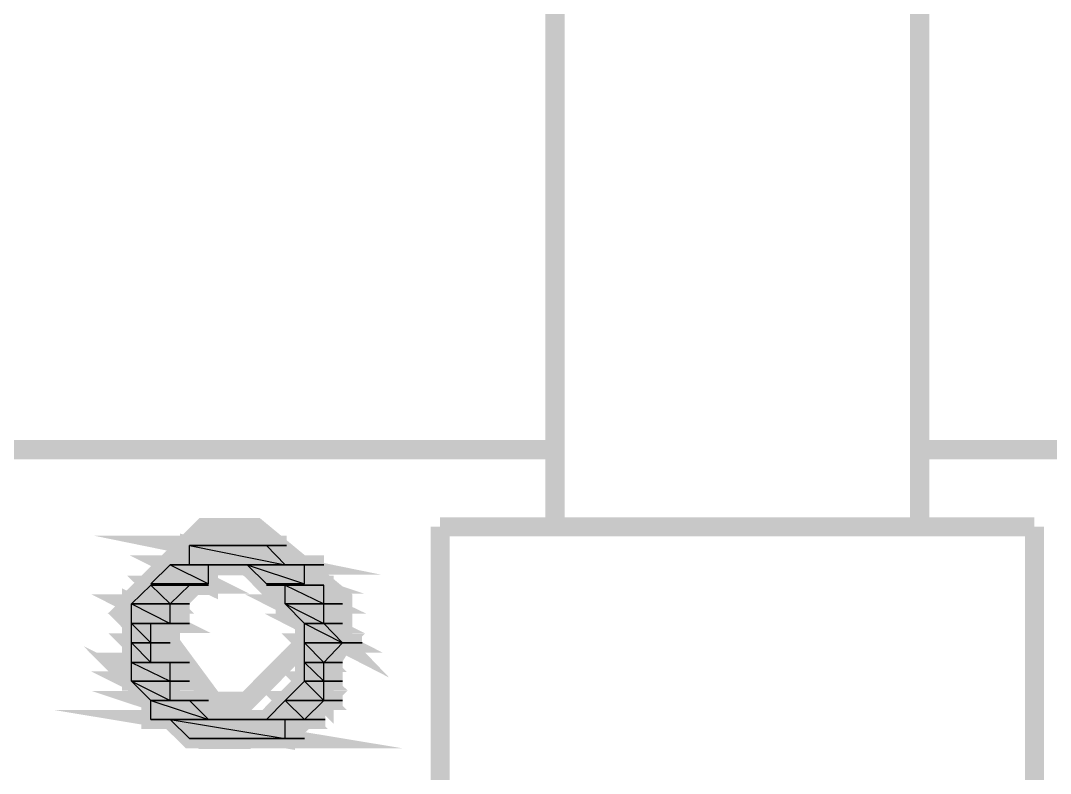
# Model space of a CAD drawing. Header units: metres. Extents: x -593 to 248, y 430 to 1024.
# Drawn here: x -10.368 to -8.096, y 672.102 to 673.762 of the extents above; entities that cross this region are included whole.
import ezdxf

# ---------------------------------------------------------------- set-up
doc = ezdxf.new("R2010")
doc.units = ezdxf.units.M
doc.header["$MEASUREMENT"] = 0
doc.layers.add('C00-00-00-BLACK', color=7, linetype='Continuous')

msp = doc.modelspace()

# ---------------------------------------------------------------- linework, layer by layer
at = {"layer": 'C00-00-00-BLACK', "const_width": 0.0423}
for points in [[(-9.189, 672.6454), (-9.189, 674.5954)], [(-8.3843, 674.5954), (-8.3843, 672.6454)], [(-9.189, 672.8154), (-10.5877, 672.8154)], [(-7.154, 672.8154), (-8.3843, 672.8154)], [(-9.4426, 672.6454), (-8.131, 672.6454)], [(-9.4426, 671.9234), (-9.4426, 672.6454)], [(-8.131, 672.6454), (-8.131, 671.9234)]]:
    msp.add_lwpolyline(points, dxfattribs=at)
for points in [[(-9.6578, 672.4324), (-9.6578, 672.4864), (-9.8479, 672.6434), (-9.9111, 672.6434), (-9.9651, 672.6434), (-10.1235, 672.4864), (-10.1235, 672.4324), (-10.1235, 672.3694), (-9.9651, 672.1764), (-9.9111, 672.1764), (-9.8684, 672.1764), (-9.7375, 672.2574), (-9.6578, 672.3894), (-9.6578, 672.4324)], [(-9.6578, 672.4324), (-9.6578, 672.4864), (-9.8479, 672.6434), (-9.9111, 672.6434), (-9.9651, 672.6434), (-10.1235, 672.4864), (-10.1235, 672.4324), (-10.1235, 672.3694), (-9.9651, 672.1764), (-9.9111, 672.1764), (-9.8684, 672.1764), (-9.7375, 672.2574), (-9.6578, 672.3894), (-9.6578, 672.4324)], [(-9.8257, 672.6044), (-9.9954, 672.6044), (-9.7844, 672.5614), (-9.8257, 672.6044)], [(-9.9954, 672.6044), (-9.7844, 672.5614), (-9.9954, 672.5614), (-9.9954, 672.6044)], [(-9.9538, 672.6044), (-9.8257, 672.6044), (-9.9954, 672.6044), (-9.9538, 672.6044)], [(-9.9954, 672.6044), (-9.8257, 672.6044), (-9.7816, 672.6044), (-9.9954, 672.6044)], [(-9.8257, 672.6044), (-9.7816, 672.6044), (-9.9954, 672.6044), (-9.8257, 672.6044)], [(-9.9111, 672.6044), (-9.8684, 672.6044), (-9.9538, 672.6044), (-9.9111, 672.6044)], [(-9.8684, 672.6044), (-9.9538, 672.6044), (-9.8257, 672.6044), (-9.8684, 672.6044)], [(-9.9111, 672.6044), (-9.8684, 672.6044), (-9.8257, 672.6044), (-9.9111, 672.6044)], [(-9.8684, 672.6044), (-9.9111, 672.6044), (-9.8684, 672.6044)], [(-9.8684, 672.5614), (-9.7417, 672.5194), (-9.8257, 672.5194), (-9.8684, 672.5614)], [(-10.0381, 672.5614), (-9.9538, 672.5194), (-10.0808, 672.5194), (-10.0381, 672.5614)], [(-9.9538, 672.5614), (-10.0381, 672.5614), (-9.9538, 672.5194), (-9.9538, 672.5614)], [(-9.9954, 672.5614), (-9.7844, 672.5614), (-10.0381, 672.5614), (-9.9954, 672.5614)], [(-9.7417, 672.5614), (-9.6991, 672.5614), (-10.0381, 672.5614), (-9.7417, 672.5614)], [(-9.7417, 672.5614), (-10.0381, 672.5614), (-9.7844, 672.5614), (-9.7417, 672.5614)], [(-10.0381, 672.5614), (-9.7417, 672.5614), (-9.6991, 672.5614), (-10.0381, 672.5614)], [(-9.7417, 672.5614), (-9.6991, 672.5614), (-10.0381, 672.5614), (-9.7417, 672.5614)], [(-9.9538, 672.5614), (-9.9111, 672.5614), (-10.0381, 672.5614), (-9.9538, 672.5614)], [(-9.9538, 672.5614), (-10.0381, 672.5614), (-9.9111, 672.5614), (-9.9538, 672.5614)], [(-10.0381, 672.5614), (-9.9538, 672.5614), (-9.9111, 672.5614), (-10.0381, 672.5614)], [(-9.9538, 672.5614), (-9.9111, 672.5614), (-10.0381, 672.5614), (-9.9538, 672.5614)], [(-9.7417, 672.4324), (-9.7417, 672.4634), (-9.8698, 672.5594), (-9.9111, 672.5594), (-9.9428, 672.5594), (-10.0381, 672.4634), (-10.0381, 672.4324), (-10.0381, 672.3894), (-9.9428, 672.2604), (-9.9111, 672.2604), (-9.8698, 672.2604), (-9.7417, 672.3894), (-9.7417, 672.4324)], [(-9.7417, 672.4324), (-9.7417, 672.4634), (-9.8698, 672.5594), (-9.9111, 672.5594), (-9.9428, 672.5594), (-10.0381, 672.4634), (-10.0381, 672.4324), (-10.0381, 672.3894), (-9.9428, 672.2604), (-9.9111, 672.2604), (-9.8698, 672.2604), (-9.7417, 672.3894), (-9.7417, 672.4324)], [(-9.7844, 672.5614), (-9.9954, 672.5614), (-9.7844, 672.5614)], [(-9.7417, 672.5614), (-9.8684, 672.5614), (-9.7417, 672.5194), (-9.7417, 672.5614)], [(-9.7417, 672.5614), (-9.9111, 672.5614), (-9.7417, 672.5614)], [(-9.9111, 672.5614), (-9.7417, 672.5614), (-9.8684, 672.5614), (-9.9111, 672.5614)], [(-10.0808, 672.5164), (-10.0381, 672.4754), (-10.1235, 672.4754), (-10.0808, 672.5164)], [(-9.9954, 672.5164), (-10.0808, 672.5164), (-10.0381, 672.4754), (-9.9954, 672.5164)], [(-9.9954, 672.5164), (-9.9538, 672.5164), (-10.0808, 672.5164), (-9.9954, 672.5164)], [(-9.9954, 672.5164), (-10.0808, 672.5164), (-9.9538, 672.5164), (-9.9954, 672.5164)], [(-10.0808, 672.5164), (-9.9954, 672.5164), (-9.9538, 672.5164), (-10.0808, 672.5164)], [(-9.9954, 672.5164), (-9.9538, 672.5164), (-10.0808, 672.5164), (-9.9954, 672.5164)], [(-10.0808, 672.5164), (-9.9954, 672.5164), (-9.9538, 672.5164), (-10.0808, 672.5164)], [(-9.9954, 672.5164), (-9.9538, 672.5164), (-10.0808, 672.5164), (-9.9954, 672.5164)], [(-9.7844, 672.4754), (-9.6991, 672.4324), (-9.7417, 672.4324), (-9.7844, 672.4754)], [(-9.6991, 672.5164), (-9.7844, 672.5164), (-9.6991, 672.4754), (-9.6991, 672.5164)], [(-9.8257, 672.5164), (-9.7417, 672.5164), (-9.6991, 672.5164), (-9.8257, 672.5164)], [(-9.7417, 672.5164), (-9.6991, 672.5164), (-9.8257, 672.5164), (-9.7417, 672.5164)], [(-9.8257, 672.5164), (-9.7417, 672.5164), (-9.6991, 672.5164), (-9.8257, 672.5164)], [(-9.7417, 672.5164), (-9.6991, 672.5164), (-9.8257, 672.5164), (-9.7417, 672.5164)], [(-9.7417, 672.5164), (-9.8257, 672.5164), (-9.6991, 672.5164), (-9.7417, 672.5164)], [(-9.8257, 672.5164), (-9.6991, 672.5164), (-9.7844, 672.5164), (-9.8257, 672.5164)], [(-9.7844, 672.5164), (-9.6991, 672.4754), (-9.7844, 672.4754), (-9.7844, 672.5164)], [(-10.1235, 672.4754), (-10.0381, 672.4324), (-10.1235, 672.4324), (-10.1235, 672.4754)], [(-10.0381, 672.4754), (-10.1235, 672.4754), (-10.0381, 672.4324), (-10.0381, 672.4754)], [(-10.1235, 672.4754), (-10.0381, 672.4754), (-9.9954, 672.4754), (-10.1235, 672.4754)], [(-10.0381, 672.4754), (-9.9954, 672.4754), (-10.1235, 672.4754), (-10.0381, 672.4754)], [(-9.6991, 672.4754), (-9.7844, 672.4754), (-9.6991, 672.4324), (-9.6991, 672.4754)], [(-9.7844, 672.4754), (-9.6991, 672.4754), (-9.6578, 672.4754), (-9.7844, 672.4754)], [(-9.6991, 672.4754), (-9.6578, 672.4754), (-9.7844, 672.4754), (-9.6991, 672.4754)], [(-10.1235, 672.4324), (-10.0808, 672.3894), (-10.1235, 672.3894), (-10.1235, 672.4324)], [(-9.6991, 672.4324), (-9.7417, 672.4324), (-9.6578, 672.3894), (-9.6991, 672.4324)], [(-9.7417, 672.4324), (-9.6578, 672.3894), (-9.7417, 672.3894), (-9.7417, 672.4324)], [(-10.0808, 672.4324), (-10.1235, 672.4324), (-10.0808, 672.3894), (-10.0808, 672.4324)], [(-10.1235, 672.4324), (-10.0381, 672.4324), (-9.9954, 672.4324), (-10.1235, 672.4324)], [(-10.0381, 672.4324), (-9.9954, 672.4324), (-10.1235, 672.4324), (-10.0381, 672.4324)], [(-10.0808, 672.4324), (-10.0381, 672.4324), (-10.1235, 672.4324), (-10.0808, 672.4324)], [(-10.0808, 672.4324), (-10.1235, 672.4324), (-10.0381, 672.4324), (-10.0808, 672.4324)], [(-10.1235, 672.3894), (-10.0808, 672.3464), (-10.1235, 672.3464), (-10.1235, 672.3894)], [(-9.7417, 672.4324), (-9.6991, 672.4324), (-9.6578, 672.4324), (-9.7417, 672.4324)], [(-9.6991, 672.4324), (-9.6578, 672.4324), (-9.7417, 672.4324), (-9.6991, 672.4324)], [(-9.7417, 672.4324), (-9.6991, 672.4324), (-9.6578, 672.4324), (-9.7417, 672.4324)], [(-9.6991, 672.4324), (-9.6578, 672.4324), (-9.7417, 672.4324), (-9.6991, 672.4324)], [(-9.7417, 672.3894), (-9.6991, 672.3464), (-9.7417, 672.3464), (-9.7417, 672.3894)], [(-10.0808, 672.3894), (-10.1235, 672.3894), (-10.0808, 672.3464), (-10.0808, 672.3894)], [(-10.1235, 672.3894), (-10.0808, 672.3894), (-10.0381, 672.3894), (-10.1235, 672.3894)], [(-10.0808, 672.3894), (-10.0381, 672.3894), (-10.1235, 672.3894), (-10.0808, 672.3894)], [(-9.6578, 672.3894), (-9.7417, 672.3894), (-9.6991, 672.3464), (-9.6578, 672.3894)], [(-9.7417, 672.3894), (-9.6578, 672.3894), (-9.6148, 672.3894), (-9.7417, 672.3894)], [(-9.6578, 672.3894), (-9.6148, 672.3894), (-9.7417, 672.3894), (-9.6578, 672.3894)], [(-9.7417, 672.3464), (-9.6991, 672.3054), (-9.7417, 672.3054), (-9.7417, 672.3464)], [(-10.1235, 672.3054), (-10.0381, 672.2624), (-10.0808, 672.2624), (-10.1235, 672.3054)], [(-10.1235, 672.3464), (-10.0381, 672.3054), (-10.1235, 672.3054), (-10.1235, 672.3464)], [(-10.0381, 672.3464), (-10.1235, 672.3464), (-10.0381, 672.3054), (-10.0381, 672.3464)], [(-10.0381, 672.3464), (-9.9954, 672.3464), (-10.1235, 672.3464), (-10.0381, 672.3464)], [(-10.0381, 672.3464), (-10.1235, 672.3464), (-10.0808, 672.3464), (-10.0381, 672.3464)], [(-9.6991, 672.3464), (-9.7417, 672.3464), (-9.6991, 672.3054), (-9.6991, 672.3464)], [(-9.7417, 672.3464), (-9.6991, 672.3464), (-9.6578, 672.3464), (-9.7417, 672.3464)], [(-9.6991, 672.3464), (-9.6578, 672.3464), (-9.7417, 672.3464), (-9.6991, 672.3464)], [(-9.7417, 672.3464), (-9.6991, 672.3464), (-9.6578, 672.3464), (-9.7417, 672.3464)], [(-9.6991, 672.3464), (-9.6578, 672.3464), (-9.7417, 672.3464), (-9.6991, 672.3464)], [(-9.7417, 672.3054), (-9.6991, 672.2624), (-9.7844, 672.2624), (-9.7417, 672.3054)], [(-10.0381, 672.3054), (-10.1235, 672.3054), (-10.0381, 672.2624), (-10.0381, 672.3054)], [(-10.1235, 672.3054), (-10.0381, 672.3054), (-9.9954, 672.3054), (-10.1235, 672.3054)], [(-10.0381, 672.3054), (-9.9954, 672.3054), (-10.1235, 672.3054), (-10.0381, 672.3054)], [(-10.1235, 672.3054), (-10.0381, 672.3054), (-9.9954, 672.3054), (-10.1235, 672.3054)], [(-10.0381, 672.3054), (-9.9954, 672.3054), (-10.1235, 672.3054), (-10.0381, 672.3054)], [(-9.6991, 672.3054), (-9.7417, 672.3054), (-9.6991, 672.2624), (-9.6991, 672.3054)], [(-9.7417, 672.3054), (-9.6991, 672.3054), (-9.6578, 672.3054), (-9.7417, 672.3054)], [(-9.6991, 672.3054), (-9.6578, 672.3054), (-9.7417, 672.3054), (-9.6991, 672.3054)], [(-9.9954, 672.2624), (-10.0808, 672.2624), (-9.9538, 672.2204), (-9.9954, 672.2624)], [(-10.0808, 672.2624), (-9.9538, 672.2204), (-10.0808, 672.2204), (-10.0808, 672.2624)], [(-9.9954, 672.2624), (-9.9538, 672.2624), (-10.0808, 672.2624), (-9.9954, 672.2624)], [(-9.9954, 672.2624), (-10.0808, 672.2624), (-10.0381, 672.2624), (-9.9954, 672.2624)], [(-10.0808, 672.2624), (-9.9954, 672.2624), (-9.9538, 672.2624), (-10.0808, 672.2624)], [(-9.9954, 672.2624), (-9.9538, 672.2624), (-10.0808, 672.2624), (-9.9954, 672.2624)], [(-9.7844, 672.2624), (-9.7417, 672.2204), (-9.8257, 672.2204), (-9.7844, 672.2624)], [(-9.6991, 672.2624), (-9.7844, 672.2624), (-9.7417, 672.2204), (-9.6991, 672.2624)], [(-9.7844, 672.2624), (-9.6991, 672.2624), (-9.6578, 672.2624), (-9.7844, 672.2624)], [(-9.6991, 672.2624), (-9.6578, 672.2624), (-9.7844, 672.2624), (-9.6991, 672.2624)], [(-9.7844, 672.2624), (-9.6991, 672.2624), (-9.6578, 672.2624), (-9.7844, 672.2624)], [(-9.6991, 672.2624), (-9.6578, 672.2624), (-9.7844, 672.2624), (-9.6991, 672.2624)], [(-9.7844, 672.2204), (-10.0381, 672.2204), (-9.7844, 672.1784), (-9.7844, 672.2204)], [(-10.0808, 672.2204), (-9.9513, 672.2204), (-9.9083, 672.2204), (-10.0808, 672.2204)], [(-9.9513, 672.2204), (-9.9083, 672.2204), (-10.0808, 672.2204), (-9.9513, 672.2204)], [(-9.9538, 672.2204), (-10.0808, 672.2204), (-9.9538, 672.2204)], [(-10.0808, 672.2204), (-9.9538, 672.2204), (-10.0381, 672.2204), (-10.0808, 672.2204)], [(-10.0381, 672.2204), (-9.7844, 672.1784), (-9.9954, 672.1784), (-10.0381, 672.2204)], [(-9.9111, 672.2204), (-9.8684, 672.2204), (-10.0381, 672.2204), (-9.9111, 672.2204)], [(-9.9111, 672.2204), (-10.0381, 672.2204), (-9.9538, 672.2204), (-9.9111, 672.2204)], [(-10.0381, 672.2204), (-9.9083, 672.2204), (-9.8656, 672.2204), (-10.0381, 672.2204)], [(-9.9083, 672.2204), (-9.8656, 672.2204), (-10.0381, 672.2204), (-9.9083, 672.2204)], [(-10.0381, 672.2204), (-9.7417, 672.2204), (-9.6991, 672.2204), (-10.0381, 672.2204)], [(-9.7417, 672.2204), (-9.6991, 672.2204), (-10.0381, 672.2204), (-9.7417, 672.2204)], [(-9.7844, 672.2204), (-9.7417, 672.2204), (-10.0381, 672.2204), (-9.7844, 672.2204)], [(-9.7844, 672.2204), (-10.0381, 672.2204), (-9.7417, 672.2204), (-9.7844, 672.2204)], [(-9.8684, 672.2204), (-9.7417, 672.2204), (-9.9111, 672.2204), (-9.8684, 672.2204)], [(-9.8257, 672.2204), (-9.7417, 672.2204), (-9.8684, 672.2204), (-9.8257, 672.2204)], [(-9.8684, 672.2204), (-9.7389, 672.2204), (-9.6962, 672.2204), (-9.8684, 672.2204)], [(-9.7389, 672.2204), (-9.6962, 672.2204), (-9.8684, 672.2204), (-9.7389, 672.2204)], [(-9.7417, 672.2204), (-9.8684, 672.2204), (-9.7417, 672.2204)], [(-9.8257, 672.2204), (-9.7417, 672.2204), (-9.6991, 672.2204), (-9.8257, 672.2204)], [(-9.7417, 672.2204), (-9.6991, 672.2204), (-9.8257, 672.2204), (-9.7417, 672.2204)], [(-9.7417, 672.2204), (-9.8257, 672.2204), (-9.7417, 672.2204)], [(-9.9954, 672.1784), (-9.7844, 672.1784), (-9.7417, 672.1784), (-9.9954, 672.1784)], [(-9.7844, 672.1784), (-9.7417, 672.1784), (-9.9954, 672.1784), (-9.7844, 672.1784)], [(-9.7844, 672.1784), (-9.9954, 672.1784), (-9.8257, 672.1784), (-9.7844, 672.1784)], [(-9.9954, 672.1784), (-9.8257, 672.1784), (-9.9538, 672.1784), (-9.9954, 672.1784)], [(-9.9538, 672.1784), (-9.8243, 672.1784), (-9.7816, 672.1784), (-9.9538, 672.1784)], [(-9.8243, 672.1784), (-9.7816, 672.1784), (-9.9538, 672.1784), (-9.8243, 672.1784)], [(-9.8257, 672.1784), (-9.9538, 672.1784), (-9.8684, 672.1784), (-9.8257, 672.1784)], [(-9.9538, 672.1784), (-9.8684, 672.1784), (-9.9111, 672.1784), (-9.9538, 672.1784)], [(-9.9111, 672.1784), (-9.8684, 672.1784), (-9.8257, 672.1784), (-9.9111, 672.1784)]]:
    msp.add_lwpolyline(points, close=True, dxfattribs=at)
at = {"layer": 'C00-00-00-BLACK'}
for points in [[(-9.9538, 672.6044), (-9.8257, 672.6044), (-9.9954, 672.6044), (-9.9538, 672.6044)], [(-9.9954, 672.6044), (-9.8257, 672.6044), (-9.7816, 672.6044), (-9.9954, 672.6044)], [(-9.8257, 672.6044), (-9.7816, 672.6044), (-9.9954, 672.6044), (-9.8257, 672.6044)], [(-9.8257, 672.6044), (-9.9954, 672.6044), (-9.7844, 672.5614), (-9.8257, 672.6044)], [(-9.9954, 672.6044), (-9.7844, 672.5614), (-9.9954, 672.5614), (-9.9954, 672.6044)], [(-9.9111, 672.6044), (-9.8684, 672.6044), (-9.9538, 672.6044), (-9.9111, 672.6044)], [(-9.8684, 672.6044), (-9.9538, 672.6044), (-9.8257, 672.6044), (-9.8684, 672.6044)], [(-9.9111, 672.6044), (-9.8684, 672.6044), (-9.8257, 672.6044), (-9.9111, 672.6044)], [(-9.8684, 672.6044), (-9.9111, 672.6044), (-9.8684, 672.6044)], [(-10.0381, 672.5614), (-9.9538, 672.5194), (-10.0808, 672.5194), (-10.0381, 672.5614)], [(-9.9954, 672.5614), (-9.7844, 672.5614), (-10.0381, 672.5614), (-9.9954, 672.5614)], [(-9.7417, 672.5614), (-9.6991, 672.5614), (-10.0381, 672.5614), (-9.7417, 672.5614)], [(-9.7417, 672.5614), (-10.0381, 672.5614), (-9.7844, 672.5614), (-9.7417, 672.5614)], [(-10.0381, 672.5614), (-9.7417, 672.5614), (-9.6991, 672.5614), (-10.0381, 672.5614)], [(-9.7417, 672.5614), (-9.6991, 672.5614), (-10.0381, 672.5614), (-9.7417, 672.5614)], [(-9.9538, 672.5614), (-9.9111, 672.5614), (-10.0381, 672.5614), (-9.9538, 672.5614)], [(-9.9538, 672.5614), (-10.0381, 672.5614), (-9.9111, 672.5614), (-9.9538, 672.5614)], [(-10.0381, 672.5614), (-9.9538, 672.5614), (-9.9111, 672.5614), (-10.0381, 672.5614)], [(-9.9538, 672.5614), (-9.9111, 672.5614), (-10.0381, 672.5614), (-9.9538, 672.5614)], [(-9.9538, 672.5614), (-10.0381, 672.5614), (-9.9538, 672.5194), (-9.9538, 672.5614)], [(-9.7844, 672.5614), (-9.9954, 672.5614), (-9.7844, 672.5614)], [(-9.7417, 672.5614), (-9.9111, 672.5614), (-9.7417, 672.5614)], [(-9.9111, 672.5614), (-9.7417, 672.5614), (-9.8684, 672.5614), (-9.9111, 672.5614)], [(-9.7417, 672.5614), (-9.8684, 672.5614), (-9.7417, 672.5194), (-9.7417, 672.5614)], [(-9.8684, 672.5614), (-9.7417, 672.5194), (-9.8257, 672.5194), (-9.8684, 672.5614)], [(-10.0808, 672.5164), (-10.0381, 672.4754), (-10.1235, 672.4754), (-10.0808, 672.5164)], [(-9.9954, 672.5164), (-9.9538, 672.5164), (-10.0808, 672.5164), (-9.9954, 672.5164)], [(-9.9954, 672.5164), (-10.0808, 672.5164), (-9.9538, 672.5164), (-9.9954, 672.5164)], [(-10.0808, 672.5164), (-9.9954, 672.5164), (-9.9538, 672.5164), (-10.0808, 672.5164)], [(-9.9954, 672.5164), (-9.9538, 672.5164), (-10.0808, 672.5164), (-9.9954, 672.5164)], [(-10.0808, 672.5164), (-9.9954, 672.5164), (-9.9538, 672.5164), (-10.0808, 672.5164)], [(-9.9954, 672.5164), (-9.9538, 672.5164), (-10.0808, 672.5164), (-9.9954, 672.5164)], [(-9.9954, 672.5164), (-10.0808, 672.5164), (-10.0381, 672.4754), (-9.9954, 672.5164)], [(-9.8257, 672.5164), (-9.7417, 672.5164), (-9.6991, 672.5164), (-9.8257, 672.5164)], [(-9.7417, 672.5164), (-9.6991, 672.5164), (-9.8257, 672.5164), (-9.7417, 672.5164)], [(-9.8257, 672.5164), (-9.7417, 672.5164), (-9.6991, 672.5164), (-9.8257, 672.5164)], [(-9.7417, 672.5164), (-9.6991, 672.5164), (-9.8257, 672.5164), (-9.7417, 672.5164)], [(-9.7417, 672.5164), (-9.8257, 672.5164), (-9.6991, 672.5164), (-9.7417, 672.5164)], [(-9.8257, 672.5164), (-9.6991, 672.5164), (-9.7844, 672.5164), (-9.8257, 672.5164)], [(-9.6991, 672.5164), (-9.7844, 672.5164), (-9.6991, 672.4754), (-9.6991, 672.5164)], [(-9.7844, 672.5164), (-9.6991, 672.4754), (-9.7844, 672.4754), (-9.7844, 672.5164)], [(-10.1235, 672.4754), (-10.0381, 672.4754), (-9.9954, 672.4754), (-10.1235, 672.4754)], [(-10.0381, 672.4754), (-9.9954, 672.4754), (-10.1235, 672.4754), (-10.0381, 672.4754)], [(-10.0381, 672.4754), (-10.1235, 672.4754), (-10.0381, 672.4324), (-10.0381, 672.4754)], [(-10.1235, 672.4754), (-10.0381, 672.4324), (-10.1235, 672.4324), (-10.1235, 672.4754)], [(-9.7844, 672.4754), (-9.6991, 672.4754), (-9.6578, 672.4754), (-9.7844, 672.4754)], [(-9.6991, 672.4754), (-9.6578, 672.4754), (-9.7844, 672.4754), (-9.6991, 672.4754)], [(-9.6991, 672.4754), (-9.7844, 672.4754), (-9.6991, 672.4324), (-9.6991, 672.4754)], [(-9.7844, 672.4754), (-9.6991, 672.4324), (-9.7417, 672.4324), (-9.7844, 672.4754)], [(-10.1235, 672.4324), (-10.0381, 672.4324), (-9.9954, 672.4324), (-10.1235, 672.4324)], [(-10.0381, 672.4324), (-9.9954, 672.4324), (-10.1235, 672.4324), (-10.0381, 672.4324)], [(-10.0808, 672.4324), (-10.0381, 672.4324), (-10.1235, 672.4324), (-10.0808, 672.4324)], [(-10.0808, 672.4324), (-10.1235, 672.4324), (-10.0381, 672.4324), (-10.0808, 672.4324)], [(-10.0808, 672.4324), (-10.1235, 672.4324), (-10.0808, 672.3894), (-10.0808, 672.4324)], [(-10.1235, 672.4324), (-10.0808, 672.3894), (-10.1235, 672.3894), (-10.1235, 672.4324)], [(-9.7417, 672.4324), (-9.6991, 672.4324), (-9.6578, 672.4324), (-9.7417, 672.4324)], [(-9.6991, 672.4324), (-9.6578, 672.4324), (-9.7417, 672.4324), (-9.6991, 672.4324)], [(-9.7417, 672.4324), (-9.6991, 672.4324), (-9.6578, 672.4324), (-9.7417, 672.4324)], [(-9.6991, 672.4324), (-9.6578, 672.4324), (-9.7417, 672.4324), (-9.6991, 672.4324)], [(-9.6991, 672.4324), (-9.7417, 672.4324), (-9.6578, 672.3894), (-9.6991, 672.4324)], [(-9.7417, 672.4324), (-9.6578, 672.3894), (-9.7417, 672.3894), (-9.7417, 672.4324)], [(-10.1235, 672.3894), (-10.0808, 672.3894), (-10.0381, 672.3894), (-10.1235, 672.3894)], [(-10.0808, 672.3894), (-10.0381, 672.3894), (-10.1235, 672.3894), (-10.0808, 672.3894)], [(-10.0808, 672.3894), (-10.1235, 672.3894), (-10.0808, 672.3464), (-10.0808, 672.3894)], [(-10.1235, 672.3894), (-10.0808, 672.3464), (-10.1235, 672.3464), (-10.1235, 672.3894)], [(-9.7417, 672.3894), (-9.6578, 672.3894), (-9.6148, 672.3894), (-9.7417, 672.3894)], [(-9.6578, 672.3894), (-9.6148, 672.3894), (-9.7417, 672.3894), (-9.6578, 672.3894)], [(-9.6578, 672.3894), (-9.7417, 672.3894), (-9.6991, 672.3464), (-9.6578, 672.3894)], [(-9.7417, 672.3894), (-9.6991, 672.3464), (-9.7417, 672.3464), (-9.7417, 672.3894)], [(-10.0381, 672.3464), (-9.9954, 672.3464), (-10.1235, 672.3464), (-10.0381, 672.3464)], [(-10.0381, 672.3464), (-10.1235, 672.3464), (-10.0808, 672.3464), (-10.0381, 672.3464)], [(-10.0381, 672.3464), (-10.1235, 672.3464), (-10.0381, 672.3054), (-10.0381, 672.3464)], [(-10.1235, 672.3464), (-10.0381, 672.3054), (-10.1235, 672.3054), (-10.1235, 672.3464)], [(-9.7417, 672.3464), (-9.6991, 672.3464), (-9.6578, 672.3464), (-9.7417, 672.3464)], [(-9.6991, 672.3464), (-9.6578, 672.3464), (-9.7417, 672.3464), (-9.6991, 672.3464)], [(-9.7417, 672.3464), (-9.6991, 672.3464), (-9.6578, 672.3464), (-9.7417, 672.3464)], [(-9.6991, 672.3464), (-9.6578, 672.3464), (-9.7417, 672.3464), (-9.6991, 672.3464)], [(-9.6991, 672.3464), (-9.7417, 672.3464), (-9.6991, 672.3054), (-9.6991, 672.3464)], [(-9.7417, 672.3464), (-9.6991, 672.3054), (-9.7417, 672.3054), (-9.7417, 672.3464)], [(-10.1235, 672.3054), (-10.0381, 672.3054), (-9.9954, 672.3054), (-10.1235, 672.3054)], [(-10.0381, 672.3054), (-9.9954, 672.3054), (-10.1235, 672.3054), (-10.0381, 672.3054)], [(-10.1235, 672.3054), (-10.0381, 672.3054), (-9.9954, 672.3054), (-10.1235, 672.3054)], [(-10.0381, 672.3054), (-9.9954, 672.3054), (-10.1235, 672.3054), (-10.0381, 672.3054)], [(-10.0381, 672.3054), (-10.1235, 672.3054), (-10.0381, 672.2624), (-10.0381, 672.3054)], [(-10.1235, 672.3054), (-10.0381, 672.2624), (-10.0808, 672.2624), (-10.1235, 672.3054)], [(-9.7417, 672.3054), (-9.6991, 672.2624), (-9.7844, 672.2624), (-9.7417, 672.3054)], [(-9.7417, 672.3054), (-9.6991, 672.3054), (-9.6578, 672.3054), (-9.7417, 672.3054)], [(-9.6991, 672.3054), (-9.6578, 672.3054), (-9.7417, 672.3054), (-9.6991, 672.3054)], [(-9.6991, 672.3054), (-9.7417, 672.3054), (-9.6991, 672.2624), (-9.6991, 672.3054)], [(-9.9954, 672.2624), (-9.9538, 672.2624), (-10.0808, 672.2624), (-9.9954, 672.2624)], [(-9.9954, 672.2624), (-10.0808, 672.2624), (-10.0381, 672.2624), (-9.9954, 672.2624)], [(-10.0808, 672.2624), (-9.9954, 672.2624), (-9.9538, 672.2624), (-10.0808, 672.2624)], [(-9.9954, 672.2624), (-9.9538, 672.2624), (-10.0808, 672.2624), (-9.9954, 672.2624)], [(-9.9954, 672.2624), (-10.0808, 672.2624), (-9.9538, 672.2204), (-9.9954, 672.2624)], [(-10.0808, 672.2624), (-9.9538, 672.2204), (-10.0808, 672.2204), (-10.0808, 672.2624)], [(-9.7844, 672.2624), (-9.7417, 672.2204), (-9.8257, 672.2204), (-9.7844, 672.2624)], [(-9.7844, 672.2624), (-9.6991, 672.2624), (-9.6578, 672.2624), (-9.7844, 672.2624)], [(-9.6991, 672.2624), (-9.6578, 672.2624), (-9.7844, 672.2624), (-9.6991, 672.2624)], [(-9.7844, 672.2624), (-9.6991, 672.2624), (-9.6578, 672.2624), (-9.7844, 672.2624)], [(-9.6991, 672.2624), (-9.6578, 672.2624), (-9.7844, 672.2624), (-9.6991, 672.2624)], [(-9.6991, 672.2624), (-9.7844, 672.2624), (-9.7417, 672.2204), (-9.6991, 672.2624)], [(-10.0808, 672.2204), (-9.9513, 672.2204), (-9.9083, 672.2204), (-10.0808, 672.2204)], [(-9.9513, 672.2204), (-9.9083, 672.2204), (-10.0808, 672.2204), (-9.9513, 672.2204)], [(-9.9538, 672.2204), (-10.0808, 672.2204), (-9.9538, 672.2204)], [(-10.0808, 672.2204), (-9.9538, 672.2204), (-10.0381, 672.2204), (-10.0808, 672.2204)], [(-9.9111, 672.2204), (-9.8684, 672.2204), (-10.0381, 672.2204), (-9.9111, 672.2204)], [(-9.9111, 672.2204), (-10.0381, 672.2204), (-9.9538, 672.2204), (-9.9111, 672.2204)], [(-10.0381, 672.2204), (-9.9083, 672.2204), (-9.8656, 672.2204), (-10.0381, 672.2204)], [(-9.9083, 672.2204), (-9.8656, 672.2204), (-10.0381, 672.2204), (-9.9083, 672.2204)], [(-10.0381, 672.2204), (-9.7417, 672.2204), (-9.6991, 672.2204), (-10.0381, 672.2204)], [(-9.7417, 672.2204), (-9.6991, 672.2204), (-10.0381, 672.2204), (-9.7417, 672.2204)], [(-9.7844, 672.2204), (-9.7417, 672.2204), (-10.0381, 672.2204), (-9.7844, 672.2204)], [(-9.7844, 672.2204), (-10.0381, 672.2204), (-9.7417, 672.2204), (-9.7844, 672.2204)], [(-9.7844, 672.2204), (-10.0381, 672.2204), (-9.7844, 672.1784), (-9.7844, 672.2204)], [(-10.0381, 672.2204), (-9.7844, 672.1784), (-9.9954, 672.1784), (-10.0381, 672.2204)], [(-9.8684, 672.2204), (-9.7417, 672.2204), (-9.9111, 672.2204), (-9.8684, 672.2204)], [(-9.8257, 672.2204), (-9.7417, 672.2204), (-9.8684, 672.2204), (-9.8257, 672.2204)], [(-9.8684, 672.2204), (-9.7389, 672.2204), (-9.6962, 672.2204), (-9.8684, 672.2204)], [(-9.7389, 672.2204), (-9.6962, 672.2204), (-9.8684, 672.2204), (-9.7389, 672.2204)], [(-9.7417, 672.2204), (-9.8684, 672.2204), (-9.7417, 672.2204)], [(-9.8257, 672.2204), (-9.7417, 672.2204), (-9.6991, 672.2204), (-9.8257, 672.2204)], [(-9.7417, 672.2204), (-9.6991, 672.2204), (-9.8257, 672.2204), (-9.7417, 672.2204)], [(-9.7417, 672.2204), (-9.8257, 672.2204), (-9.7417, 672.2204)], [(-9.9954, 672.1784), (-9.7844, 672.1784), (-9.7417, 672.1784), (-9.9954, 672.1784)], [(-9.7844, 672.1784), (-9.7417, 672.1784), (-9.9954, 672.1784), (-9.7844, 672.1784)], [(-9.7844, 672.1784), (-9.9954, 672.1784), (-9.8257, 672.1784), (-9.7844, 672.1784)], [(-9.9954, 672.1784), (-9.8257, 672.1784), (-9.9538, 672.1784), (-9.9954, 672.1784)], [(-9.9538, 672.1784), (-9.8243, 672.1784), (-9.7816, 672.1784), (-9.9538, 672.1784)], [(-9.8243, 672.1784), (-9.7816, 672.1784), (-9.9538, 672.1784), (-9.8243, 672.1784)], [(-9.8257, 672.1784), (-9.9538, 672.1784), (-9.8684, 672.1784), (-9.8257, 672.1784)], [(-9.9538, 672.1784), (-9.8684, 672.1784), (-9.9111, 672.1784), (-9.9538, 672.1784)], [(-9.9111, 672.1784), (-9.8684, 672.1784), (-9.8257, 672.1784), (-9.9111, 672.1784)]]:
    msp.add_lwpolyline(points, close=True, dxfattribs=at)

doc.saveas('drawing.dxf')
